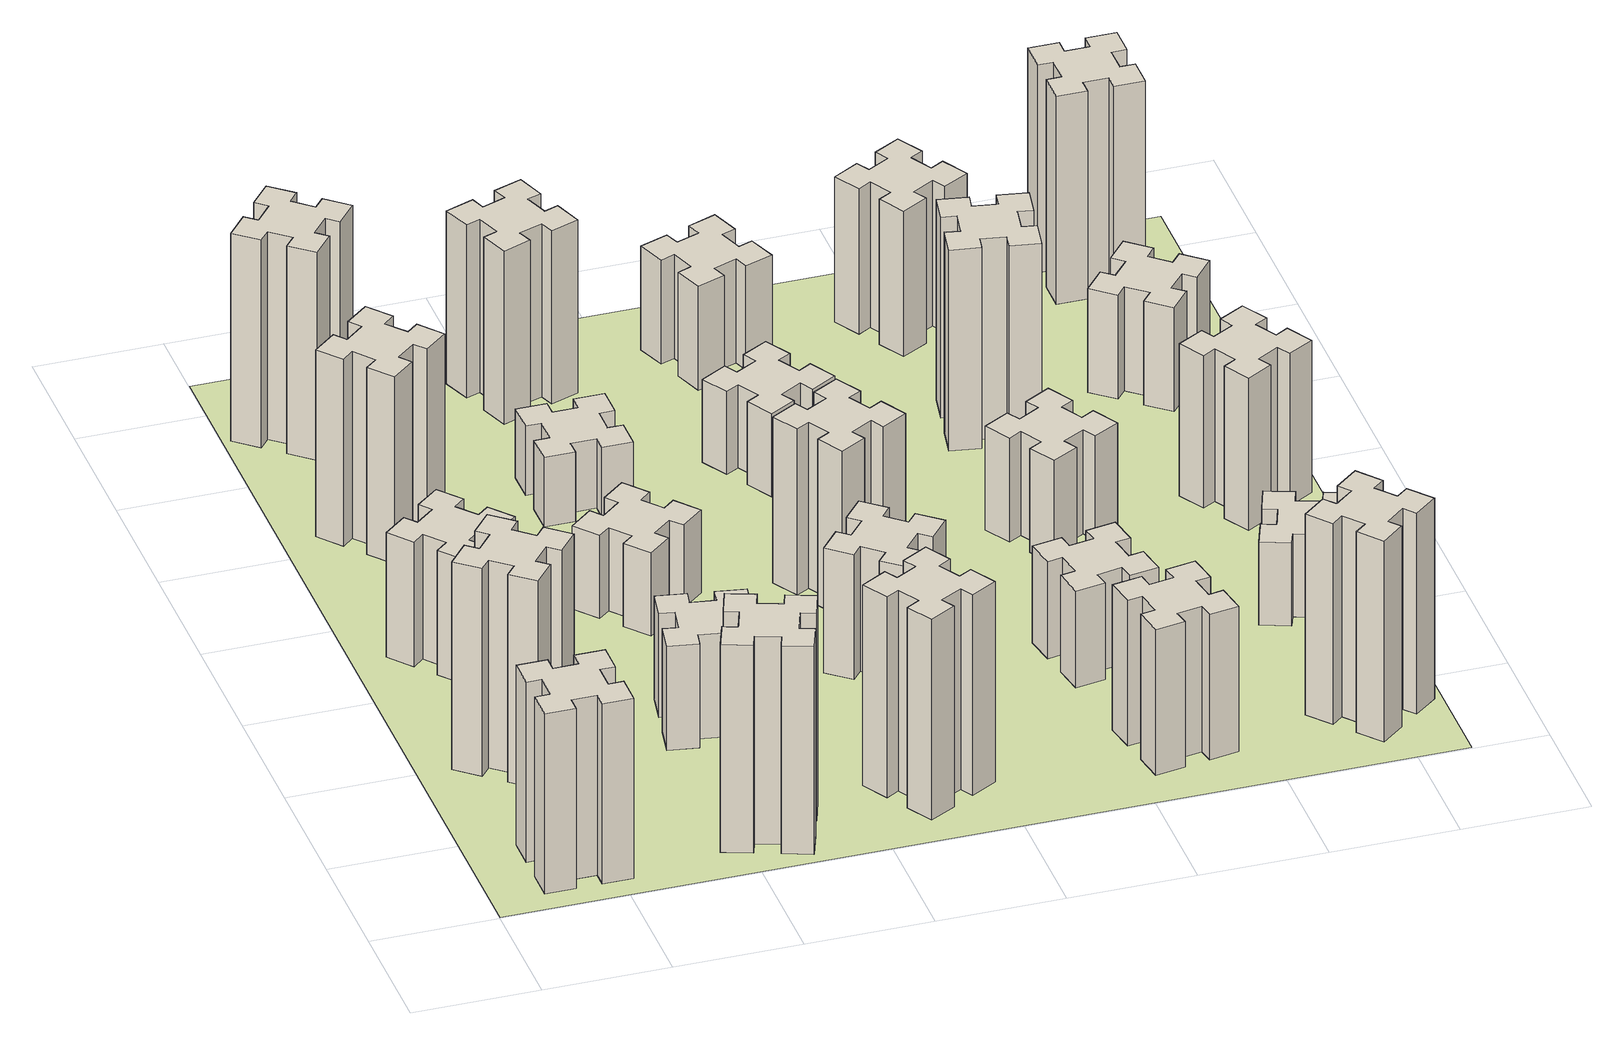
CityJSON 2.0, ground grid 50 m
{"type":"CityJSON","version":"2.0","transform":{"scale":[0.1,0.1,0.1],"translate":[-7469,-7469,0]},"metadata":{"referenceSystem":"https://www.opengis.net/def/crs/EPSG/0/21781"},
"CityObjects":{
"building1":{"type":"Building","attributes":{"class":"1000","function":"1000","usage":"1000","yearOfConstruction":2016,"roofType":"1000","measuredHeight":78,"storeysAboveGround":30,"storeysBelowGround":0},"geometry":[{"type":"Solid","lod":"1","boundaries":[[[[0,1,2,3,4,5,6,7,8,9,10,11,12,13,14,15,16,17,18,19]],[[17,16,20,21]],[[16,15,22,20]],[[15,14,23,22]],[[14,13,24,23]],[[13,12,25,24]],[[12,11,26,25]],[[11,10,27,26]],[[10,9,28,27]],[[9,8,29,28]],[[8,7,30,29]],[[7,6,31,30]],[[6,5,32,31]],[[5,4,33,32]],[[4,3,34,33]],[[3,2,35,34]],[[2,1,36,35]],[[1,0,37,36]],[[0,19,38,37]],[[19,18,39,38]],[[18,17,21,39]],[[24,25,26,27,28,29,30,31,32,33,34,35,36,37,38,39,21,20,22,23]]]]}]},
"building2":{"type":"Building","attributes":{"class":"1000","function":"1000","usage":"1000","yearOfConstruction":2016,"roofType":"1000","measuredHeight":90,"storeysAboveGround":30,"storeysBelowGround":0},"geometry":[{"type":"Solid","lod":"1","boundaries":[[[[40,41,42,43,44,45,46,47,48,49,50,51,52,53,54,55,56,57,58,59]],[[57,56,60,61]],[[56,55,62,60]],[[55,54,63,62]],[[54,53,64,63]],[[53,52,65,64]],[[52,51,66,65]],[[51,50,67,66]],[[50,49,68,67]],[[49,48,69,68]],[[48,47,70,69]],[[47,46,71,70]],[[46,45,72,71]],[[45,44,73,72]],[[44,43,74,73]],[[43,42,75,74]],[[42,41,76,75]],[[41,40,77,76]],[[40,59,78,77]],[[59,58,79,78]],[[58,57,61,79]],[[64,65,66,67,68,69,70,71,72,73,74,75,76,77,78,79,61,60,62,63]]]]}]},
"building3":{"type":"Building","attributes":{"class":"1000","function":"1000","usage":"1000","yearOfConstruction":2016,"roofType":"1000","measuredHeight":54,"storeysAboveGround":30,"storeysBelowGround":0},"geometry":[{"type":"Solid","lod":"1","boundaries":[[[[80,81,82,83,84,85,86,87,88,89,90,91,92,93,94,95,96,97,98,99]],[[97,96,100,101]],[[96,95,102,100]],[[95,94,103,102]],[[94,93,104,103]],[[93,92,105,104]],[[92,91,106,105]],[[91,90,107,106]],[[90,89,108,107]],[[89,88,109,108]],[[88,87,110,109]],[[87,86,111,110]],[[86,85,112,111]],[[85,84,113,112]],[[84,83,114,113]],[[83,82,115,114]],[[82,81,116,115]],[[81,80,117,116]],[[80,99,118,117]],[[99,98,119,118]],[[98,97,101,119]],[[104,105,106,107,108,109,110,111,112,113,114,115,116,117,118,119,101,100,102,103]]]]}]},
"building4":{"type":"Building","attributes":{"class":"1000","function":"1000","usage":"1000","yearOfConstruction":2016,"roofType":"1000","measuredHeight":81,"storeysAboveGround":30,"storeysBelowGround":0},"geometry":[{"type":"Solid","lod":"1","boundaries":[[[[120,121,122,123,124,125,126,127,128,129,130,131,132,133,134,135,136,137,138,139]],[[137,136,140,141]],[[136,135,142,140]],[[135,134,143,142]],[[134,133,144,143]],[[133,132,145,144]],[[132,131,146,145]],[[131,130,147,146]],[[130,129,148,147]],[[129,128,149,148]],[[128,127,150,149]],[[127,126,151,150]],[[126,125,152,151]],[[125,124,153,152]],[[124,123,154,153]],[[123,122,155,154]],[[122,121,156,155]],[[121,120,157,156]],[[120,139,158,157]],[[139,138,159,158]],[[138,137,141,159]],[[144,145,146,147,148,149,150,151,152,153,154,155,156,157,158,159,141,140,142,143]]]]}]},
"building5":{"type":"Building","attributes":{"class":"1000","function":"1000","usage":"1000","yearOfConstruction":2016,"roofType":"1000","measuredHeight":90,"storeysAboveGround":30,"storeysBelowGround":0},"geometry":[{"type":"Solid","lod":"1","boundaries":[[[[160,161,162,163,164,165,166,167,168,169,170,171,172,173,174,175,176,177,178,179]],[[177,176,180,181]],[[176,175,182,180]],[[175,174,183,182]],[[174,173,184,183]],[[173,172,185,184]],[[172,171,186,185]],[[171,170,187,186]],[[170,169,188,187]],[[169,168,189,188]],[[168,167,190,189]],[[167,166,191,190]],[[166,165,192,191]],[[165,164,193,192]],[[164,163,194,193]],[[163,162,195,194]],[[162,161,196,195]],[[161,160,197,196]],[[160,179,198,197]],[[179,178,199,198]],[[178,177,181,199]],[[184,185,186,187,188,189,190,191,192,193,194,195,196,197,198,199,181,180,182,183]]]]}]},
"building6":{"type":"Building","attributes":{"class":"1000","function":"1000","usage":"1000","yearOfConstruction":2016,"roofType":"1000","measuredHeight":90,"storeysAboveGround":30,"storeysBelowGround":0},"geometry":[{"type":"Solid","lod":"1","boundaries":[[[[200,201,202,203,204,205,206,207,208,209,210,211,212,213,214,215,216,217,218,219]],[[217,216,220,221]],[[216,215,222,220]],[[215,214,223,222]],[[214,213,224,223]],[[213,212,225,224]],[[212,211,226,225]],[[211,210,227,226]],[[210,209,228,227]],[[209,208,229,228]],[[208,207,230,229]],[[207,206,231,230]],[[206,205,232,231]],[[205,204,233,232]],[[204,203,234,233]],[[203,202,235,234]],[[202,201,236,235]],[[201,200,237,236]],[[200,219,238,237]],[[219,218,239,238]],[[218,217,221,239]],[[224,225,226,227,228,229,230,231,232,233,234,235,236,237,238,239,221,220,222,223]]]]}]},
"building7":{"type":"Building","attributes":{"class":"1000","function":"1000","usage":"1000","yearOfConstruction":2016,"roofType":"1000","measuredHeight":45,"storeysAboveGround":30,"storeysBelowGround":0},"geometry":[{"type":"Solid","lod":"1","boundaries":[[[[240,241,242,243,244,245,246,247,248,249,250,251,252,253,254,255,256,257,258,259]],[[257,256,260,261]],[[256,255,262,260]],[[255,254,263,262]],[[254,253,264,263]],[[253,252,265,264]],[[252,251,266,265]],[[251,250,267,266]],[[250,249,268,267]],[[249,248,269,268]],[[248,247,270,269]],[[247,246,271,270]],[[246,245,272,271]],[[245,244,273,272]],[[244,243,274,273]],[[243,242,275,274]],[[242,241,276,275]],[[241,240,277,276]],[[240,259,278,277]],[[259,258,279,278]],[[258,257,261,279]],[[264,265,266,267,268,269,270,271,272,273,274,275,276,277,278,279,261,260,262,263]]]]}]},
"building8":{"type":"Building","attributes":{"class":"1000","function":"1000","usage":"1000","yearOfConstruction":2016,"roofType":"1000","measuredHeight":36,"storeysAboveGround":30,"storeysBelowGround":0},"geometry":[{"type":"Solid","lod":"1","boundaries":[[[[280,281,282,283,284,285,286,287,288,289,290,291,292,293,294,295,296,297,298,299]],[[297,296,300,301]],[[296,295,302,300]],[[295,294,303,302]],[[294,293,304,303]],[[293,292,305,304]],[[292,291,306,305]],[[291,290,307,306]],[[290,289,308,307]],[[289,288,309,308]],[[288,287,310,309]],[[287,286,311,310]],[[286,285,312,311]],[[285,284,313,312]],[[284,283,314,313]],[[283,282,315,314]],[[282,281,316,315]],[[281,280,317,316]],[[280,299,318,317]],[[299,298,319,318]],[[298,297,301,319]],[[304,305,306,307,308,309,310,311,312,313,314,315,316,317,318,319,301,300,302,303]]]]}]},
"building9":{"type":"Building","attributes":{"class":"1000","function":"1000","usage":"1000","yearOfConstruction":2016,"roofType":"1000","measuredHeight":87,"storeysAboveGround":30,"storeysBelowGround":0},"geometry":[{"type":"Solid","lod":"1","boundaries":[[[[320,321,322,323,324,325,326,327,328,329,330,331,332,333,334,335,336,337,338,339]],[[337,336,340,341]],[[336,335,342,340]],[[335,334,343,342]],[[334,333,344,343]],[[333,332,345,344]],[[332,331,346,345]],[[331,330,347,346]],[[330,329,348,347]],[[329,328,349,348]],[[328,327,350,349]],[[327,326,351,350]],[[326,325,352,351]],[[325,324,353,352]],[[324,323,354,353]],[[323,322,355,354]],[[322,321,356,355]],[[321,320,357,356]],[[320,339,358,357]],[[339,338,359,358]],[[338,337,341,359]],[[344,345,346,347,348,349,350,351,352,353,354,355,356,357,358,359,341,340,342,343]]]]}]},
"building10":{"type":"Building","attributes":{"class":"1000","function":"1000","usage":"1000","yearOfConstruction":2016,"roofType":"1000","measuredHeight":30,"storeysAboveGround":30,"storeysBelowGround":0},"geometry":[{"type":"Solid","lod":"1","boundaries":[[[[360,361,362,363,364,365,366,367,368,369,370,371,372,373,374,375,376,377,378,379]],[[377,376,380,381]],[[376,375,382,380]],[[375,374,383,382]],[[374,373,384,383]],[[373,372,385,384]],[[372,371,386,385]],[[371,370,387,386]],[[370,369,388,387]],[[369,368,389,388]],[[368,367,390,389]],[[367,366,391,390]],[[366,365,392,391]],[[365,364,393,392]],[[364,363,394,393]],[[363,362,395,394]],[[362,361,396,395]],[[361,360,397,396]],[[360,379,398,397]],[[379,378,399,398]],[[378,377,381,399]],[[384,385,386,387,388,389,390,391,392,393,394,395,396,397,398,399,381,380,382,383]]]]}]},
"building11":{"type":"Building","attributes":{"class":"1000","function":"1000","usage":"1000","yearOfConstruction":2016,"roofType":"1000","measuredHeight":75,"storeysAboveGround":30,"storeysBelowGround":0},"geometry":[{"type":"Solid","lod":"1","boundaries":[[[[400,401,402,403,404,405,406,407,408,409,410,411,412,413,414,415,416,417,418,419]],[[417,416,420,421]],[[416,415,422,420]],[[415,414,423,422]],[[414,413,424,423]],[[413,412,425,424]],[[412,411,426,425]],[[411,410,427,426]],[[410,409,428,427]],[[409,408,429,428]],[[408,407,430,429]],[[407,406,431,430]],[[406,405,432,431]],[[405,404,433,432]],[[404,403,434,433]],[[403,402,435,434]],[[402,401,436,435]],[[401,400,437,436]],[[400,419,438,437]],[[419,418,439,438]],[[418,417,421,439]],[[424,425,426,427,428,429,430,431,432,433,434,435,436,437,438,439,421,420,422,423]]]]}]},
"building12":{"type":"Building","attributes":{"class":"1000","function":"1000","usage":"1000","yearOfConstruction":2016,"roofType":"1000","measuredHeight":54,"storeysAboveGround":30,"storeysBelowGround":0},"geometry":[{"type":"Solid","lod":"1","boundaries":[[[[440,441,442,443,444,445,446,447,448,449,450,451,452,453,454,455,456,457,458,459]],[[457,456,460,461]],[[456,455,462,460]],[[455,454,463,462]],[[454,453,464,463]],[[453,452,465,464]],[[452,451,466,465]],[[451,450,467,466]],[[450,449,468,467]],[[449,448,469,468]],[[448,447,470,469]],[[447,446,471,470]],[[446,445,472,471]],[[445,444,473,472]],[[444,443,474,473]],[[443,442,475,474]],[[442,441,476,475]],[[441,440,477,476]],[[440,459,478,477]],[[459,458,479,478]],[[458,457,461,479]],[[464,465,466,467,468,469,470,471,472,473,474,475,476,477,478,479,461,460,462,463]]]]}]},
"building13":{"type":"Building","attributes":{"class":"1000","function":"1000","usage":"1000","yearOfConstruction":2016,"roofType":"1000","measuredHeight":72,"storeysAboveGround":30,"storeysBelowGround":0},"geometry":[{"type":"Solid","lod":"1","boundaries":[[[[480,481,482,483,484,485,486,487,488,489,490,491,492,493,494,495,496,497,498,499]],[[497,496,500,501]],[[496,495,502,500]],[[495,494,503,502]],[[494,493,504,503]],[[493,492,505,504]],[[492,491,506,505]],[[491,490,507,506]],[[490,489,508,507]],[[489,488,509,508]],[[488,487,510,509]],[[487,486,511,510]],[[486,485,512,511]],[[485,484,513,512]],[[484,483,514,513]],[[483,482,515,514]],[[482,481,516,515]],[[481,480,517,516]],[[480,499,518,517]],[[499,498,519,518]],[[498,497,501,519]],[[504,505,506,507,508,509,510,511,512,513,514,515,516,517,518,519,501,500,502,503]]]]}]},
"building14":{"type":"Building","attributes":{"class":"1000","function":"1000","usage":"1000","yearOfConstruction":2016,"roofType":"1000","measuredHeight":36,"storeysAboveGround":30,"storeysBelowGround":0},"geometry":[{"type":"Solid","lod":"1","boundaries":[[[[520,521,522,523,524,525,526,527,528,529,530,531,532,533,534,535,536,537,538,539]],[[537,536,540,541]],[[536,535,542,540]],[[535,534,543,542]],[[534,533,544,543]],[[533,532,545,544]],[[532,531,546,545]],[[531,530,547,546]],[[530,529,548,547]],[[529,528,549,548]],[[528,527,550,549]],[[527,526,551,550]],[[526,525,552,551]],[[525,524,553,552]],[[524,523,554,553]],[[523,522,555,554]],[[522,521,556,555]],[[521,520,557,556]],[[520,539,558,557]],[[539,538,559,558]],[[538,537,541,559]],[[544,545,546,547,548,549,550,551,552,553,554,555,556,557,558,559,541,540,542,543]]]]}]},
"building15":{"type":"Building","attributes":{"class":"1000","function":"1000","usage":"1000","yearOfConstruction":2016,"roofType":"1000","measuredHeight":63,"storeysAboveGround":30,"storeysBelowGround":0},"geometry":[{"type":"Solid","lod":"1","boundaries":[[[[560,561,562,563,564,565,566,567,568,569,570,571,572,573,574,575,576,577,578,579]],[[577,576,580,581]],[[576,575,582,580]],[[575,574,583,582]],[[574,573,584,583]],[[573,572,585,584]],[[572,571,586,585]],[[571,570,587,586]],[[570,569,588,587]],[[569,568,589,588]],[[568,567,590,589]],[[567,566,591,590]],[[566,565,592,591]],[[565,564,593,592]],[[564,563,594,593]],[[563,562,595,594]],[[562,561,596,595]],[[561,560,597,596]],[[560,579,598,597]],[[579,578,599,598]],[[578,577,581,599]],[[584,585,586,587,588,589,590,591,592,593,594,595,596,597,598,599,581,580,582,583]]]]}]},
"building16":{"type":"Building","attributes":{"class":"1000","function":"1000","usage":"1000","yearOfConstruction":2016,"roofType":"1000","measuredHeight":45,"storeysAboveGround":30,"storeysBelowGround":0},"geometry":[{"type":"Solid","lod":"1","boundaries":[[[[600,601,602,603,604,605,606,607,608,609,610,611,612,613,614,615,616,617,618,619]],[[617,616,620,621]],[[616,615,622,620]],[[615,614,623,622]],[[614,613,624,623]],[[613,612,625,624]],[[612,611,626,625]],[[611,610,627,626]],[[610,609,628,627]],[[609,608,629,628]],[[608,607,630,629]],[[607,606,631,630]],[[606,605,632,631]],[[605,604,633,632]],[[604,603,634,633]],[[603,602,635,634]],[[602,601,636,635]],[[601,600,637,636]],[[600,619,638,637]],[[619,618,639,638]],[[618,617,621,639]],[[624,625,626,627,628,629,630,631,632,633,634,635,636,637,638,639,621,620,622,623]]]]}]},
"building17":{"type":"Building","attributes":{"class":"1000","function":"1000","usage":"1000","yearOfConstruction":2016,"roofType":"1000","measuredHeight":42,"storeysAboveGround":30,"storeysBelowGround":0},"geometry":[{"type":"Solid","lod":"1","boundaries":[[[[640,641,642,643,644,645,646,647,648,649,650,651,652,653,654,655,656,657,658,659]],[[657,656,660,661]],[[656,655,662,660]],[[655,654,663,662]],[[654,653,664,663]],[[653,652,665,664]],[[652,651,666,665]],[[651,650,667,666]],[[650,649,668,667]],[[649,648,669,668]],[[648,647,670,669]],[[647,646,671,670]],[[646,645,672,671]],[[645,644,673,672]],[[644,643,674,673]],[[643,642,675,674]],[[642,641,676,675]],[[641,640,677,676]],[[640,659,678,677]],[[659,658,679,678]],[[658,657,661,679]],[[664,665,666,667,668,669,670,671,672,673,674,675,676,677,678,679,661,660,662,663]]]]}]},
"building18":{"type":"Building","attributes":{"class":"1000","function":"1000","usage":"1000","yearOfConstruction":2016,"roofType":"1000","measuredHeight":45,"storeysAboveGround":30,"storeysBelowGround":0},"geometry":[{"type":"Solid","lod":"1","boundaries":[[[[680,681,682,683,684,685,686,687,688,689,690,691,692,693,694,695,696,697,698,699]],[[697,696,700,701]],[[696,695,702,700]],[[695,694,703,702]],[[694,693,704,703]],[[693,692,705,704]],[[692,691,706,705]],[[691,690,707,706]],[[690,689,708,707]],[[689,688,709,708]],[[688,687,710,709]],[[687,686,711,710]],[[686,685,712,711]],[[685,684,713,712]],[[684,683,714,713]],[[683,682,715,714]],[[682,681,716,715]],[[681,680,717,716]],[[680,699,718,717]],[[699,698,719,718]],[[698,697,701,719]],[[704,705,706,707,708,709,710,711,712,713,714,715,716,717,718,719,701,700,702,703]]]]}]},
"building19":{"type":"Building","attributes":{"class":"1000","function":"1000","usage":"1000","yearOfConstruction":2016,"roofType":"1000","measuredHeight":87,"storeysAboveGround":30,"storeysBelowGround":0},"geometry":[{"type":"Solid","lod":"1","boundaries":[[[[720,721,722,723,724,725,726,727,728,729,730,731,732,733,734,735,736,737,738,739]],[[737,736,740,741]],[[736,735,742,740]],[[735,734,743,742]],[[734,733,744,743]],[[733,732,745,744]],[[732,731,746,745]],[[731,730,747,746]],[[730,729,748,747]],[[729,728,749,748]],[[728,727,750,749]],[[727,726,751,750]],[[726,725,752,751]],[[725,724,753,752]],[[724,723,754,753]],[[723,722,755,754]],[[722,721,756,755]],[[721,720,757,756]],[[720,739,758,757]],[[739,738,759,758]],[[738,737,741,759]],[[744,745,746,747,748,749,750,751,752,753,754,755,756,757,758,759,741,740,742,743]]]]}]},
"building20":{"type":"Building","attributes":{"class":"1000","function":"1000","usage":"1000","yearOfConstruction":2016,"roofType":"1000","measuredHeight":87,"storeysAboveGround":30,"storeysBelowGround":0},"geometry":[{"type":"Solid","lod":"1","boundaries":[[[[760,761,762,763,764,765,766,767,768,769,770,771,772,773,774,775,776,777,778,779]],[[777,776,780,781]],[[776,775,782,780]],[[775,774,783,782]],[[774,773,784,783]],[[773,772,785,784]],[[772,771,786,785]],[[771,770,787,786]],[[770,769,788,787]],[[769,768,789,788]],[[768,767,790,789]],[[767,766,791,790]],[[766,765,792,791]],[[765,764,793,792]],[[764,763,794,793]],[[763,762,795,794]],[[762,761,796,795]],[[761,760,797,796]],[[760,779,798,797]],[[779,778,799,798]],[[778,777,781,799]],[[784,785,786,787,788,789,790,791,792,793,794,795,796,797,798,799,781,780,782,783]]]]}]},
"building21":{"type":"Building","attributes":{"class":"1000","function":"1000","usage":"1000","yearOfConstruction":2016,"roofType":"1000","measuredHeight":63,"storeysAboveGround":30,"storeysBelowGround":0},"geometry":[{"type":"Solid","lod":"1","boundaries":[[[[800,801,802,803,804,805,806,807,808,809,810,811,812,813,814,815,816,817,818,819]],[[817,816,820,821]],[[816,815,822,820]],[[815,814,823,822]],[[814,813,824,823]],[[813,812,825,824]],[[812,811,826,825]],[[811,810,827,826]],[[810,809,828,827]],[[809,808,829,828]],[[808,807,830,829]],[[807,806,831,830]],[[806,805,832,831]],[[805,804,833,832]],[[804,803,834,833]],[[803,802,835,834]],[[802,801,836,835]],[[801,800,837,836]],[[800,819,838,837]],[[819,818,839,838]],[[818,817,821,839]],[[824,825,826,827,828,829,830,831,832,833,834,835,836,837,838,839,821,820,822,823]]]]}]},
"building22":{"type":"Building","attributes":{"class":"1000","function":"1000","usage":"1000","yearOfConstruction":2016,"roofType":"1000","measuredHeight":36,"storeysAboveGround":30,"storeysBelowGround":0},"geometry":[{"type":"Solid","lod":"1","boundaries":[[[[840,841,842,843,844,845,846,847,848,849,850,851,852,853,854,855,856,857,858,859]],[[857,856,860,861]],[[856,855,862,860]],[[855,854,863,862]],[[854,853,864,863]],[[853,852,865,864]],[[852,851,866,865]],[[851,850,867,866]],[[850,849,868,867]],[[849,848,869,868]],[[848,847,870,869]],[[847,846,871,870]],[[846,845,872,871]],[[845,844,873,872]],[[844,843,874,873]],[[843,842,875,874]],[[842,841,876,875]],[[841,840,877,876]],[[840,859,878,877]],[[859,858,879,878]],[[858,857,861,879]],[[864,865,866,867,868,869,870,871,872,873,874,875,876,877,878,879,861,860,862,863]]]]}]},
"building23":{"type":"Building","attributes":{"class":"1000","function":"1000","usage":"1000","yearOfConstruction":2016,"roofType":"1000","measuredHeight":66,"storeysAboveGround":30,"storeysBelowGround":0},"geometry":[{"type":"Solid","lod":"1","boundaries":[[[[880,881,882,883,884,885,886,887,888,889,890,891,892,893,894,895,896,897,898,899]],[[897,896,900,901]],[[896,895,902,900]],[[895,894,903,902]],[[894,893,904,903]],[[893,892,905,904]],[[892,891,906,905]],[[891,890,907,906]],[[890,889,908,907]],[[889,888,909,908]],[[888,887,910,909]],[[887,886,911,910]],[[886,885,912,911]],[[885,884,913,912]],[[884,883,914,913]],[[883,882,915,914]],[[882,881,916,915]],[[881,880,917,916]],[[880,899,918,917]],[[899,898,919,918]],[[898,897,901,919]],[[904,905,906,907,908,909,910,911,912,913,914,915,916,917,918,919,901,900,902,903]]]]}]},
"building24":{"type":"Building","attributes":{"class":"1000","function":"1000","usage":"1000","yearOfConstruction":2016,"roofType":"1000","measuredHeight":45,"storeysAboveGround":30,"storeysBelowGround":0},"geometry":[{"type":"Solid","lod":"1","boundaries":[[[[920,921,922,923,924,925,926,927,928,929,930,931,932,933,934,935,936,937,938,939]],[[937,936,940,941]],[[936,935,942,940]],[[935,934,943,942]],[[934,933,944,943]],[[933,932,945,944]],[[932,931,946,945]],[[931,930,947,946]],[[930,929,948,947]],[[929,928,949,948]],[[928,927,950,949]],[[927,926,951,950]],[[926,925,952,951]],[[925,924,953,952]],[[924,923,954,953]],[[923,922,955,954]],[[922,921,956,955]],[[921,920,957,956]],[[920,939,958,957]],[[939,938,959,958]],[[938,937,941,959]],[[944,945,946,947,948,949,950,951,952,953,954,955,956,957,958,959,941,940,942,943]]]]}]},
"building25":{"type":"Building","attributes":{"class":"1000","function":"1000","usage":"1000","yearOfConstruction":2016,"roofType":"1000","measuredHeight":90,"storeysAboveGround":30,"storeysBelowGround":0},"geometry":[{"type":"Solid","lod":"1","boundaries":[[[[960,961,962,963,964,965,966,967,968,969,970,971,972,973,974,975,976,977,978,979]],[[977,976,980,981]],[[976,975,982,980]],[[975,974,983,982]],[[974,973,984,983]],[[973,972,985,984]],[[972,971,986,985]],[[971,970,987,986]],[[970,969,988,987]],[[969,968,989,988]],[[968,967,990,989]],[[967,966,991,990]],[[966,965,992,991]],[[965,964,993,992]],[[964,963,994,993]],[[963,962,995,994]],[[962,961,996,995]],[[961,960,997,996]],[[960,979,998,997]],[[979,978,999,998]],[[978,977,981,999]],[[984,985,986,987,988,989,990,991,992,993,994,995,996,997,998,999,981,980,982,983]]]]}]},
"landuse1":{"type":"LandUse","attributes":{"name":"plot1","function":"1010"},"geometry":[{"type":"MultiSurface","lod":"1","boundaries":[[[1000,1001,1002,1003]]]}]}
},
"vertices":[
[265,325,0],[265,225,0],[205,225,0],[205,105,0],[325,105,0],[325,165,0],[425,165,0],[425,105,0],[545,105,0],[545,225,0],[485,225,0],[485,325,0],[545,325,0],[545,445,0],[425,445,0],[425,385,0],[325,385,0],[325,445,0],[205,445,0],[205,325,0],[325,385,780],[325,445,780],[425,385,780],[425,445,780],[545,445,780],[545,325,780],[485,325,780],[485,225,780],[545,225,780],[545,105,780],[425,105,780],[425,165,780],[325,165,780],[325,105,780],[205,105,780],[205,225,780],[265,225,780],[265,325,780],[205,325,780],[205,445,780],
[484,1067,0],[408,1132,0],[446,1178,0],[354,1255,0],[277,1163,0],[323,1124,0],[259,1048,0],[213,1086,0],[136,994,0],[228,917,0],[266,963,0],[343,899,0],[304,853,0],[396,776,0],[473,868,0],[427,906,0],[492,983,0],[538,944,0],[615,1036,0],[523,1113,0],[492,983,900],[538,944,900],[427,906,900],[473,868,900],[396,776,900],[304,853,900],[343,899,900],[266,963,900],[228,917,900],[136,994,900],[213,1086,900],[259,1048,900],[323,1124,900],[277,1163,900],[354,1255,900],[446,1178,900],[408,1132,900],[484,1067,900],[523,1113,900],[615,1036,900],
[492,1788,0],[427,1864,0],[473,1903,0],[396,1995,0],[304,1918,0],[343,1872,0],[266,1807,0],[228,1853,0],[136,1776,0],[213,1684,0],[259,1723,0],[323,1646,0],[277,1608,0],[354,1516,0],[446,1593,0],[408,1639,0],[484,1703,0],[523,1657,0],[615,1734,0],[538,1826,0],[484,1703,540],[523,1657,540],[408,1639,540],[446,1593,540],[354,1516,540],[277,1608,540],[323,1646,540],[259,1723,540],[213,1684,540],[136,1776,540],[228,1853,540],[266,1807,540],[343,1872,540],[304,1918,540],[396,1995,540],[473,1903,540],[427,1864,540],[492,1788,540],[538,1826,540],[615,1734,540],
[343,2712,0],[266,2647,0],[228,2693,0],[136,2616,0],[213,2524,0],[259,2563,0],[323,2486,0],[277,2448,0],[354,2356,0],[446,2433,0],[408,2479,0],[484,2543,0],[523,2497,0],[615,2574,0],[538,2666,0],[492,2628,0],[427,2704,0],[473,2743,0],[396,2835,0],[304,2758,0],[427,2704,810],[473,2743,810],[492,2628,810],[538,2666,810],[615,2574,810],[523,2497,810],[484,2543,810],[408,2479,810],[446,2433,810],[354,2356,810],[277,2448,810],[323,2486,810],[259,2563,810],[213,2524,810],[136,2616,810],[228,2693,810],[266,2647,810],[343,2712,810],[304,2758,810],[396,2835,810],
[1029,360,0],[995,266,0],[939,287,0],[897,174,0],[1010,133,0],[1031,189,0],[1125,155,0],[1104,99,0],[1217,57,0],[1258,170,0],[1202,191,0],[1236,285,0],[1292,264,0],[1333,377,0],[1220,418,0],[1200,362,0],[1106,396,0],[1127,452,0],[1014,493,0],[973,380,0],[1106,396,900],[1127,452,900],[1200,362,900],[1220,418,900],[1333,377,900],[1292,264,900],[1236,285,900],[1202,191,900],[1258,170,900],[1217,57,900],[1104,99,900],[1125,155,900],[1031,189,900],[1010,133,900],[897,174,900],[939,287,900],[995,266,900],[1029,360,900],[973,380,900],[1014,493,900],
[384,3387,0],[308,3452,0],[346,3498,0],[254,3575,0],[177,3483,0],[223,3444,0],[159,3368,0],[113,3406,0],[36,3314,0],[128,3237,0],[166,3283,0],[243,3219,0],[204,3173,0],[296,3096,0],[373,3188,0],[327,3226,0],[392,3303,0],[438,3264,0],[515,3356,0],[423,3433,0],[392,3303,900],[438,3264,900],[327,3226,900],[373,3188,900],[296,3096,900],[204,3173,900],[243,3219,900],[166,3283,900],[128,3237,900],[36,3314,900],[113,3406,900],[159,3368,900],[223,3444,900],[177,3483,900],[254,3575,900],[346,3498,900],[308,3452,900],[384,3387,900],[423,3433,900],[515,3356,900],
[1047,916,0],[1145,898,0],[1135,839,0],[1253,818,0],[1274,937,0],[1215,947,0],[1232,1045,0],[1291,1035,0],[1312,1153,0],[1194,1174,0],[1184,1115,0],[1085,1132,0],[1096,1191,0],[977,1212,0],[957,1094,0],[1016,1084,0],[998,985,0],[939,996,0],[918,877,0],[1037,857,0],[998,985,450],[939,996,450],[1016,1084,450],[957,1094,450],[977,1212,450],[1096,1191,450],[1085,1132,450],[1184,1115,450],[1194,1174,450],[1312,1153,450],[1291,1035,450],[1232,1045,450],[1215,947,450],[1274,937,450],[1253,818,450],[1135,839,450],[1145,898,450],[1047,916,450],[1037,857,450],[918,877,450],
[1232,1888,0],[1167,1964,0],[1213,2003,0],[1136,2095,0],[1044,2018,0],[1083,1972,0],[1006,1907,0],[968,1953,0],[876,1876,0],[953,1784,0],[999,1823,0],[1063,1746,0],[1017,1708,0],[1094,1616,0],[1186,1693,0],[1148,1739,0],[1224,1803,0],[1263,1757,0],[1355,1834,0],[1278,1926,0],[1224,1803,360],[1263,1757,360],[1148,1739,360],[1186,1693,360],[1094,1616,360],[1017,1708,360],[1063,1746,360],[999,1823,360],[953,1784,360],[876,1876,360],[968,1953,360],[1006,1907,360],[1083,1972,360],[1044,2018,360],[1136,2095,360],[1213,2003,360],[1167,1964,360],[1232,1888,360],[1278,1926,360],[1355,1834,360],
[1744,496,0],[1657,446,0],[1627,498,0],[1523,438,0],[1583,334,0],[1635,364,0],[1685,277,0],[1633,247,0],[1693,143,0],[1797,203,0],[1767,255,0],[1854,305,0],[1884,253,0],[1988,313,0],[1928,417,0],[1876,387,0],[1826,474,0],[1878,504,0],[1818,608,0],[1714,548,0],[1826,474,870],[1878,504,870],[1876,387,870],[1928,417,870],[1988,313,870],[1884,253,870],[1854,305,870],[1767,255,870],[1797,203,870],[1693,143,870],[1633,247,870],[1685,277,870],[1635,364,870],[1583,334,870],[1523,438,870],[1627,498,870],[1657,446,870],[1744,496,870],[1714,548,870],[1818,608,870],
[1225,2545,0],[1225,2645,0],[1285,2645,0],[1285,2765,0],[1165,2765,0],[1165,2705,0],[1065,2705,0],[1065,2765,0],[945,2765,0],[945,2645,0],[1005,2645,0],[1005,2545,0],[945,2545,0],[945,2425,0],[1065,2425,0],[1065,2485,0],[1165,2485,0],[1165,2425,0],[1285,2425,0],[1285,2545,0],[1165,2485,300],[1165,2425,300],[1065,2485,300],[1065,2425,300],[945,2425,300],[945,2545,300],[1005,2545,300],[1005,2645,300],[945,2645,300],[945,2765,300],[1065,2765,300],[1065,2705,300],[1165,2705,300],[1165,2765,300],[1285,2765,300],[1285,2645,300],[1225,2645,300],[1225,2545,300],[1285,2545,300],[1285,2425,300],
[1125,3456,0],[1031,3422,0],[1010,3478,0],[897,3437,0],[939,3324,0],[995,3345,0],[1029,3251,0],[973,3230,0],[1014,3117,0],[1127,3159,0],[1106,3215,0],[1200,3249,0],[1220,3193,0],[1333,3234,0],[1292,3347,0],[1236,3326,0],[1202,3420,0],[1258,3440,0],[1217,3553,0],[1104,3512,0],[1202,3420,750],[1258,3440,750],[1236,3326,750],[1292,3347,750],[1333,3234,750],[1220,3193,750],[1200,3249,750],[1106,3215,750],[1127,3159,750],[1014,3117,750],[973,3230,750],[1029,3251,750],[995,3345,750],[939,3324,750],[897,3437,750],[1010,3478,750],[1031,3422,750],[1125,3456,750],[1104,3512,750],[1217,3553,750],
[1746,1163,0],[1823,1099,0],[1784,1053,0],[1876,976,0],[1953,1068,0],[1907,1106,0],[1972,1183,0],[2018,1144,0],[2095,1236,0],[2003,1313,0],[1964,1267,0],[1888,1332,0],[1926,1378,0],[1834,1455,0],[1757,1363,0],[1803,1324,0],[1739,1248,0],[1693,1286,0],[1616,1194,0],[1708,1117,0],[1739,1248,540],[1693,1286,540],[1803,1324,540],[1757,1363,540],[1834,1455,540],[1926,1378,540],[1888,1332,540],[1964,1267,540],[2003,1313,540],[2095,1236,540],[2018,1144,540],[1972,1183,540],[1907,1106,540],[1953,1068,540],[1876,976,540],[1784,1053,540],[1823,1099,540],[1746,1163,540],[1708,1117,540],[1616,1194,540],
[1976,1767,0],[1926,1854,0],[1978,1884,0],[1918,1988,0],[1814,1928,0],[1844,1876,0],[1757,1826,0],[1727,1878,0],[1623,1818,0],[1683,1714,0],[1735,1744,0],[1785,1657,0],[1733,1627,0],[1793,1523,0],[1897,1583,0],[1867,1635,0],[1954,1685,0],[1984,1633,0],[2088,1693,0],[2028,1797,0],[1954,1685,720],[1984,1633,720],[1867,1635,720],[1897,1583,720],[1793,1523,720],[1733,1627,720],[1785,1657,720],[1735,1744,720],[1683,1714,720],[1623,1818,720],[1727,1878,720],[1757,1826,720],[1844,1876,720],[1814,1928,720],[1918,1988,720],[1978,1884,720],[1926,1854,720],[1976,1767,720],[2028,1797,720],[2088,1693,720],
[1976,2607,0],[1926,2694,0],[1978,2724,0],[1918,2828,0],[1814,2768,0],[1844,2716,0],[1757,2666,0],[1727,2718,0],[1623,2658,0],[1683,2554,0],[1735,2584,0],[1785,2497,0],[1733,2467,0],[1793,2363,0],[1897,2423,0],[1867,2475,0],[1954,2525,0],[1984,2473,0],[2088,2533,0],[2028,2637,0],[1954,2525,360],[1984,2473,360],[1867,2475,360],[1897,2423,360],[1793,2363,360],[1733,2467,360],[1785,2497,360],[1735,2584,360],[1683,2554,360],[1623,2658,360],[1727,2718,360],[1757,2666,360],[1844,2716,360],[1814,2768,360],[1918,2828,360],[1978,2724,360],[1926,2694,360],[1976,2607,360],[2028,2637,360],[2088,2533,360],
[2665,258,0],[2764,276,0],[2774,217,0],[2892,237,0],[2871,356,0],[2812,345,0],[2795,444,0],[2854,454,0],[2833,572,0],[2715,551,0],[2725,492,0],[2627,475,0],[2617,534,0],[2498,513,0],[2519,395,0],[2578,405,0],[2596,307,0],[2537,297,0],[2557,178,0],[2676,199,0],[2596,307,630],[2537,297,630],[2578,405,630],[2519,395,630],[2498,513,630],[2617,534,630],[2627,475,630],[2725,492,630],[2715,551,630],[2833,572,630],[2854,454,630],[2795,444,630],[2812,345,630],[2871,356,630],[2892,237,630],[2774,217,630],[2764,276,630],[2665,258,630],[2676,199,630],[2557,178,630],
[1865,3456,0],[1771,3422,0],[1750,3478,0],[1637,3437,0],[1679,3324,0],[1735,3345,0],[1769,3251,0],[1713,3230,0],[1754,3117,0],[1867,3159,0],[1846,3215,0],[1940,3249,0],[1960,3193,0],[2073,3234,0],[2032,3347,0],[1976,3326,0],[1942,3420,0],[1998,3440,0],[1957,3553,0],[1844,3512,0],[1942,3420,450],[1998,3440,450],[1976,3326,450],[2032,3347,450],[2073,3234,450],[1960,3193,450],[1940,3249,450],[1846,3215,450],[1867,3159,450],[1754,3117,450],[1713,3230,450],[1769,3251,450],[1735,3345,450],[1679,3324,450],[1637,3437,450],[1750,3478,450],[1771,3422,450],[1865,3456,450],[1844,3512,450],[1957,3553,450],
[2625,1132,0],[2527,1115,0],[2517,1174,0],[2398,1153,0],[2419,1035,0],[2478,1045,0],[2496,947,0],[2437,937,0],[2457,818,0],[2576,839,0],[2565,898,0],[2664,916,0],[2674,857,0],[2792,877,0],[2771,996,0],[2712,985,0],[2695,1084,0],[2754,1094,0],[2733,1212,0],[2615,1191,0],[2695,1084,420],[2754,1094,420],[2712,985,420],[2771,996,420],[2792,877,420],[2674,857,420],[2664,916,420],[2565,898,420],[2576,839,420],[2457,818,420],[2437,937,420],[2496,947,420],[2478,1045,420],[2419,1035,420],[2398,1153,420],[2517,1174,420],[2527,1115,420],[2625,1132,420],[2615,1191,420],[2733,1212,420],
[2575,1844,0],[2625,1757,0],[2573,1727,0],[2633,1623,0],[2737,1683,0],[2707,1735,0],[2794,1785,0],[2824,1733,0],[2928,1793,0],[2868,1897,0],[2816,1867,0],[2766,1954,0],[2818,1984,0],[2758,2088,0],[2654,2028,0],[2684,1976,0],[2597,1926,0],[2567,1978,0],[2463,1918,0],[2523,1814,0],[2597,1926,450],[2567,1978,450],[2684,1976,450],[2654,2028,450],[2758,2088,450],[2818,1984,450],[2766,1954,450],[2816,1867,450],[2868,1897,450],[2928,1793,450],[2824,1733,450],[2794,1785,450],[2707,1735,450],[2737,1683,450],[2633,1623,450],[2573,1727,450],[2625,1757,450],[2575,1844,450],[2523,1814,450],[2463,1918,450],
[2627,2496,0],[2725,2478,0],[2715,2419,0],[2833,2398,0],[2854,2517,0],[2795,2527,0],[2812,2625,0],[2871,2615,0],[2892,2733,0],[2774,2754,0],[2764,2695,0],[2665,2712,0],[2676,2771,0],[2557,2792,0],[2537,2674,0],[2596,2664,0],[2578,2565,0],[2519,2576,0],[2498,2457,0],[2617,2437,0],[2578,2565,870],[2519,2576,870],[2596,2664,870],[2537,2674,870],[2557,2792,870],[2676,2771,870],[2665,2712,870],[2764,2695,870],[2774,2754,870],[2892,2733,870],[2871,2615,870],[2812,2625,870],[2795,2527,870],[2854,2517,870],[2833,2398,870],[2715,2419,870],[2725,2478,870],[2627,2496,870],[2617,2437,870],[2498,2457,870],
[3468,259,0],[3544,323,0],[3583,277,0],[3675,354,0],[3598,446,0],[3552,408,0],[3487,484,0],[3533,523,0],[3456,615,0],[3364,538,0],[3403,492,0],[3326,427,0],[3288,473,0],[3196,396,0],[3273,304,0],[3319,343,0],[3383,266,0],[3337,228,0],[3414,136,0],[3506,213,0],[3383,266,870],[3337,228,870],[3319,343,870],[3273,304,870],[3196,396,870],[3288,473,870],[3326,427,870],[3403,492,870],[3364,538,870],[3456,615,870],[3533,523,870],[3487,484,870],[3552,408,870],[3598,446,870],[3675,354,870],[3583,277,870],[3544,323,870],[3468,259,870],[3506,213,870],[3414,136,870],
[2716,3347,0],[2666,3434,0],[2718,3464,0],[2658,3568,0],[2554,3508,0],[2584,3456,0],[2497,3406,0],[2467,3458,0],[2363,3398,0],[2423,3294,0],[2475,3324,0],[2525,3237,0],[2473,3207,0],[2533,3103,0],[2637,3163,0],[2607,3215,0],[2694,3265,0],[2724,3213,0],[2828,3273,0],[2768,3377,0],[2694,3265,630],[2724,3213,630],[2607,3215,630],[2637,3163,630],[2533,3103,630],[2473,3207,630],[2525,3237,630],[2475,3324,630],[2423,3294,630],[2363,3398,630],[2467,3458,630],[2497,3406,630],[2584,3456,630],[2554,3508,630],[2658,3568,630],[2718,3464,630],[2666,3434,630],[2716,3347,630],[2768,3377,630],[2828,3273,630],
[3349,1200,0],[3315,1106,0],[3259,1127,0],[3217,1014,0],[3330,973,0],[3351,1029,0],[3445,995,0],[3424,939,0],[3537,897,0],[3578,1010,0],[3522,1031,0],[3556,1125,0],[3612,1104,0],[3653,1217,0],[3540,1258,0],[3520,1202,0],[3426,1236,0],[3447,1292,0],[3334,1333,0],[3293,1220,0],[3426,1236,360],[3447,1292,360],[3520,1202,360],[3540,1258,360],[3653,1217,360],[3612,1104,360],[3556,1125,360],[3522,1031,360],[3578,1010,360],[3537,897,360],[3424,939,360],[3445,995,360],[3351,1029,360],[3330,973,360],[3217,1014,360],[3259,1127,360],[3315,1106,360],[3349,1200,360],[3293,1220,360],[3334,1333,360],
[3556,1867,0],[3506,1954,0],[3558,1984,0],[3498,2088,0],[3394,2028,0],[3424,1976,0],[3337,1926,0],[3307,1978,0],[3203,1918,0],[3263,1814,0],[3315,1844,0],[3365,1757,0],[3313,1727,0],[3373,1623,0],[3477,1683,0],[3447,1735,0],[3534,1785,0],[3564,1733,0],[3668,1793,0],[3608,1897,0],[3534,1785,660],[3564,1733,660],[3447,1735,660],[3477,1683,660],[3373,1623,660],[3313,1727,660],[3365,1757,660],[3315,1844,660],[3263,1814,660],[3203,1918,660],[3307,1978,660],[3337,1926,660],[3424,1976,660],[3394,2028,660],[3498,2088,660],[3558,1984,660],[3506,1954,660],[3556,1867,660],[3608,1897,660],[3668,1793,660],
[3444,2747,0],[3368,2812,0],[3406,2858,0],[3314,2935,0],[3237,2843,0],[3283,2804,0],[3219,2728,0],[3173,2766,0],[3096,2674,0],[3188,2597,0],[3226,2643,0],[3303,2579,0],[3264,2533,0],[3356,2456,0],[3433,2548,0],[3387,2586,0],[3452,2663,0],[3498,2624,0],[3575,2716,0],[3483,2793,0],[3452,2663,450],[3498,2624,450],[3387,2586,450],[3433,2548,450],[3356,2456,450],[3264,2533,450],[3303,2579,450],[3226,2643,450],[3188,2597,450],[3096,2674,450],[3173,2766,450],[3219,2728,450],[3283,2804,450],[3237,2843,450],[3314,2935,450],[3406,2858,450],[3368,2812,450],[3444,2747,450],[3483,2793,450],[3575,2716,450],
[3285,3325,0],[3385,3325,0],[3385,3265,0],[3505,3265,0],[3505,3385,0],[3445,3385,0],[3445,3485,0],[3505,3485,0],[3505,3605,0],[3385,3605,0],[3385,3545,0],[3285,3545,0],[3285,3605,0],[3165,3605,0],[3165,3485,0],[3225,3485,0],[3225,3385,0],[3165,3385,0],[3165,3265,0],[3285,3265,0],[3225,3385,900],[3165,3385,900],[3225,3485,900],[3165,3485,900],[3165,3605,900],[3285,3605,900],[3285,3545,900],[3385,3545,900],[3385,3605,900],[3505,3605,900],[3505,3485,900],[3445,3485,900],[3445,3385,900],[3505,3385,900],[3505,3265,900],[3385,3265,900],[3385,3325,900],[3285,3325,900],[3285,3265,900],[3165,3265,900],
[5,3705,0],[3705,3705,0],[3705,5,0],[5,5,0]
]}
